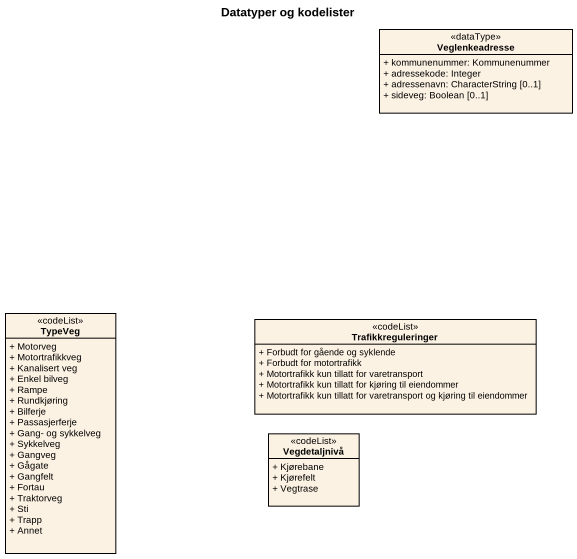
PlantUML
@startuml
title Datatyper og kodelister
hide circle
hide empty members
skinparam classAttributeIconSize 0
class Veglenkeadresse <<dataType>> {
  + kommunenummer: Kommunenummer
  + adressekode: Integer
  + adressenavn: CharacterString [0..1]
  + sideveg: Boolean [0..1]
}
class TypeVeg <<codeList>> {
  + Motorveg
  + Motortrafikkveg
  + Kanalisert veg
  + Enkel bilveg
  + Rampe
  + Rundkjøring
  + Bilferje
  + Passasjerferje
  + Gang- og sykkelveg
  + Sykkelveg
  + Gangveg
  + Gågate
  + Gangfelt
  + Fortau
  + Traktorveg
  + Sti
  + Trapp
  + Annet
}
class Trafikkreguleringer <<codeList>> {
  + Forbudt for gående og syklende
  + Forbudt for motortrafikk
  + Motortrafikk kun tillatt for varetransport
  + Motortrafikk kun tillatt for kjøring til eiendommer
  + Motortrafikk kun tillatt for varetransport og kjøring til eiendommer
}
class Vegdetaljnivå <<codeList>> {
  + Kjørebane
  + Kjørefelt
  + Vegtrase
}
@enduml
